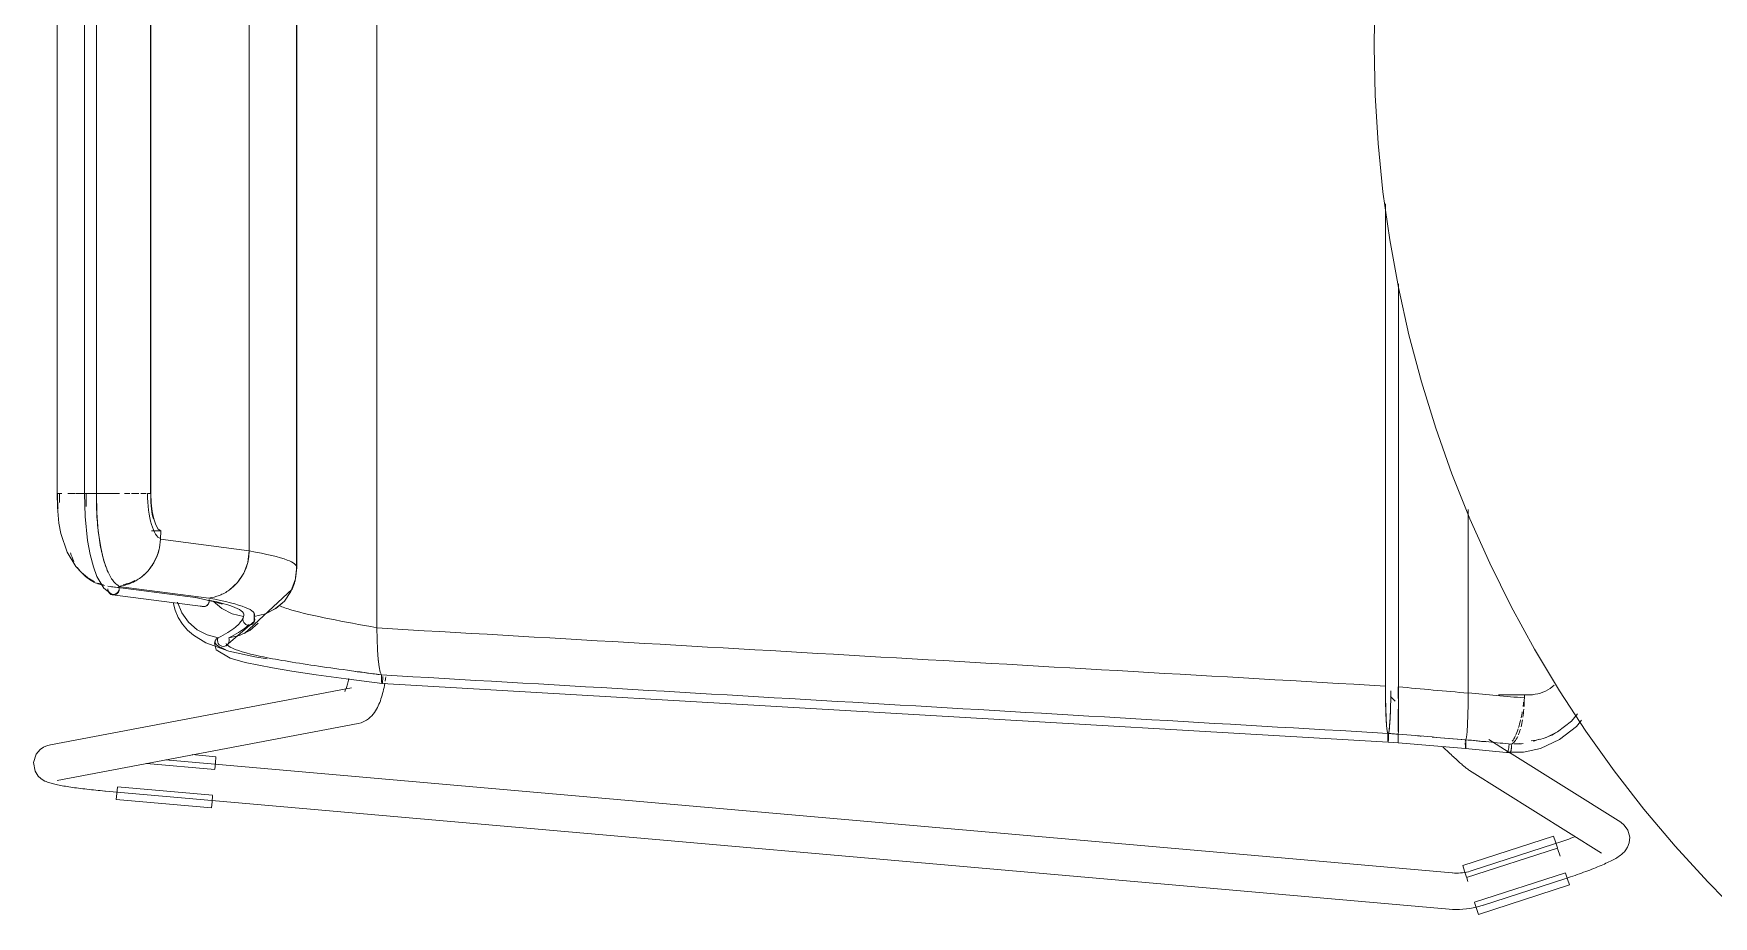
# Model space of a CAD drawing. Header units: millimetres. Extents: x 79795 to 317870, y -36033 to 97293.
# Drawn here: x 226611 to 227165, y 30772 to 31064 of the extents above; entities that cross this region are included whole.
import ezdxf

# ---------------------------------------------------------------- set-up
doc = ezdxf.new("R2010")
doc.units = ezdxf.units.MM
doc.header["$MEASUREMENT"] = 0
doc.layers.add('I-FURN', color=8, linetype='CONTINUOUS', lineweight=9)

msp = doc.modelspace()

# ---------------------------------------------------------------- linework, layer by layer
at = {"layer": 'I-FURN'}
for p, q in [((226724.22, 31251.03), (226724.22, 30867.63)), ((226724.22, 30867.63), (226724.22, 31251.03)), ((226697.72, 31231.72), (226697.72, 30886.93)), ((226697.72, 30886.93), (226697.72, 31231.72)), ((226682.12, 31225.68), (226682.12, 30892.97)), ((226682.12, 30892.97), (226682.12, 31225.68)), ((226618.75, 31206.75), (226618.75, 30911.9)), ((226627.79, 31206.75), (226627.79, 30911.9)), ((226631.75, 30911.9), (226631.75, 31206.75)), ((226649.59, 31206.75), (226649.59, 30911.9)), ((226649.65, 30911.9), (226649.65, 31206.75)), ((226697.87, 30887.47), (226697.87, 31192.27)), ((227053.35, 31067.96), (227053.26, 31059.33)), ((227053.26, 31059.33), (227053.58, 31043.33)), ((227053.58, 31043.33), (227054.54, 31027.36)), ((227054.54, 31027.36), (227056.13, 31011.44)), ((227056.13, 31011.44), (227058.37, 30995.6)), ((227056.95, 31007.47), (227056.95, 30848.38)), ((227056.95, 30848.38), (227056.95, 31007.47)), ((227058.37, 30995.6), (227061.23, 30979.86)), ((227061.23, 30979.86), (227064.72, 30964.25)), ((227061.27, 30981.11), (227061.27, 30848.11)), ((227061.27, 30848.11), (227061.27, 30981.11)), ((227064.72, 30964.25), (227068.84, 30948.78)), ((227068.84, 30948.78), (227073.56, 30933.5)), ((227073.56, 30933.5), (227078.9, 30918.42)), ((227078.9, 30918.42), (227084.83, 30903.56)), ((226618.84, 30907.38), (226618.75, 30911.9)), ((226618.75, 30911.9), (226618.92, 30911.9)), ((226620.25, 30911.9), (226618.77, 30911.9)), ((226619.35, 30902.17), (226618.84, 30907.38)), ((226624.85, 30911.9), (226622.27, 30911.9)), ((226625.01, 30911.9), (226628.03, 30911.9)), ((226628.04, 30911.9), (226625.02, 30911.9)), ((226627.94, 30904.34), (226627.79, 30911.9)), ((226627.79, 30911.9), (226627.86, 30911.9)), ((226631.75, 30911.9), (226627.79, 30911.9)), ((226627.86, 30911.9), (226628.06, 30911.9)), ((226628.06, 30911.9), (226628.36, 30911.9)), ((226628.36, 30911.9), (226628.75, 30911.9)), ((226628.75, 30911.9), (226629.21, 30911.9)), ((226629.21, 30911.9), (226629.7, 30911.9)), ((226629.7, 30911.9), (226630.2, 30911.9)), ((226630.2, 30911.9), (226630.67, 30911.9)), ((226630.67, 30911.9), (226631.09, 30911.9)), ((226631.09, 30911.9), (226631.42, 30911.9)), ((226631.42, 30911.9), (226631.64, 30911.9)), ((226631.64, 30911.9), (226631.75, 30911.9)), ((226631.72, 30911.9), (226635.54, 30911.9)), ((226635.54, 30911.9), (226631.72, 30911.9)), ((226631.75, 30911.9), (226631.84, 30905.49)), ((226639.29, 30911.9), (226635.73, 30911.9)), ((226642.76, 30911.9), (226640.92, 30911.9)), ((226645.74, 30911.9), (226643.28, 30911.9)), ((226648.07, 30911.9), (226646.33, 30911.9)), ((226649.76, 30908.86), (226649.65, 30911.9)), ((226650.08, 30906.01), (226649.76, 30908.86)), ((226620.01, 30898.68), (226619.35, 30902.17)), ((226628.74, 30896.45), (226627.94, 30904.34)), ((226631.84, 30905.49), (226632.32, 30899.5)), ((226650.59, 30903.52), (226650.08, 30906.01)), ((226651.26, 30901.54), (226650.59, 30903.52)), ((226652.05, 30900.19), (226651.26, 30901.54)), ((227084.24, 30846.17), (227084.24, 30906.66)), ((227084.24, 30906.66), (227084.24, 30846.17)), ((227084.83, 30903.56), (227091.36, 30888.95)), ((226622.03, 30892.53), (226620.01, 30898.68)), ((226629.61, 30891.74), (226628.74, 30896.45)), ((226632.32, 30899.5), (226633.15, 30894.07)), ((226649.91, 30899.55), (226652.91, 30899.55)), ((226652.91, 30899.55), (226652.05, 30900.19)), ((226652.84, 30896.83), (226652.91, 30899.55)), ((226682.12, 30892.97), (226652.84, 30896.83)), ((226624.9, 30887.81), (226622.03, 30892.53)), ((226630.69, 30887.7), (226629.61, 30891.74)), ((226633.15, 30894.07), (226633.95, 30890.57)), ((226633.95, 30890.57), (226634.83, 30887.74)), ((226681.64, 30889.2), (226682.12, 30892.97)), ((226626.73, 30885.83), (226624.9, 30887.81)), ((226628.8, 30884.16), (226626.73, 30885.83)), ((226631.88, 30884.53), (226630.69, 30887.7)), ((226634.83, 30887.74), (226635.02, 30887.23)), ((226678.25, 30882.54), (226680.33, 30885.65)), ((226680.33, 30885.65), (226681.64, 30889.2)), ((226697.72, 30886.93), (226697.24, 30883.14)), ((226697.25, 30883.14), (226697.72, 30886.93)), ((226697.43, 30883.72), (226697.87, 30887.47)), ((227091.36, 30888.95), (227098.46, 30874.61)), ((226631.07, 30882.83), (226628.8, 30884.16)), ((226634.18, 30880.7), (226631.88, 30884.53)), ((226636.56, 30878.81), (226634.18, 30880.7)), ((226665.2, 30877.44), (226635.5, 30881.29)), ((226641.47, 30880.52), (226636.69, 30881.14)), ((226668.75, 30877.42), (226639.04, 30881.27)), ((226675.51, 30880.05), (226678.25, 30882.54)), ((226680.6, 30865.76), (226696.3, 30880.36)), ((226695.88, 30879.58), (226693.7, 30876.44)), ((226693.71, 30876.44), (226695.88, 30879.57)), ((226695.7, 30879.26), (226697.43, 30883.72)), ((226697.24, 30883.14), (226695.88, 30879.58)), ((226695.88, 30879.57), (226697.25, 30883.14)), ((226696.3, 30880.36), (226697.01, 30882.28)), ((226666.84, 30874.59), (226637.06, 30878.45)), ((226656.99, 30875.91), (226657.65, 30873.4)), ((226658.5, 30876.05), (226659.9, 30872.53)), ((226670.71, 30876.19), (226664.42, 30877.57)), ((226666.16, 30874.83), (226666.6, 30874.64)), ((226666.6, 30874.64), (226667.07, 30874.58)), ((226667.07, 30874.58), (226667.54, 30874.65)), ((226667.54, 30874.65), (226667.98, 30874.84)), ((226667.98, 30874.84), (226668.37, 30875.13)), ((226668.37, 30875.13), (226668.67, 30875.51)), ((226668.67, 30875.51), (226668.86, 30875.96)), ((226668.86, 30875.96), (226668.94, 30876.46)), ((226668.94, 30876.46), (226668.9, 30876.95)), ((226670.24, 30876.44), (226673.11, 30873.93)), ((226673.14, 30875.44), (226670.71, 30876.19)), ((226673.11, 30873.93), (226676.51, 30872.18)), ((226690.83, 30873.93), (226687.44, 30872.18)), ((226687.44, 30872.18), (226690.84, 30873.93)), ((226693.7, 30876.44), (226690.83, 30873.93)), ((226690.84, 30873.93), (226693.71, 30876.44)), ((227098.46, 30874.61), (227106.13, 30860.57)), ((226657.65, 30873.4), (226658.67, 30871.03)), ((226658.67, 30871.03), (226660.05, 30868.83)), ((226659.9, 30872.53), (226662.08, 30869.45)), ((226660.05, 30868.83), (226661.73, 30866.86)), ((226662.08, 30869.45), (226664.9, 30866.97)), ((226674.41, 30861.65), (226683.83, 30869.77)), ((226676.51, 30872.18), (226680.22, 30871.28)), ((226679.94, 30870.6), (226680.12, 30871.04)), ((226680.02, 30870.32), (226680.06, 30870.81)), ((226680.06, 30870.81), (226680.02, 30870.31)), ((226680.11, 30869.83), (226680.02, 30870.32)), ((226680.02, 30870.31), (226680.1, 30869.82)), ((226680.06, 30870.81), (226680.22, 30871.28)), ((226680.22, 30871.28), (226680.06, 30870.81)), ((226680.1, 30869.82), (226680.31, 30869.37)), ((226680.31, 30869.38), (226680.11, 30869.83)), ((226680.62, 30868.99), (226680.31, 30869.38)), ((226680.31, 30869.37), (226680.62, 30868.99)), ((226681.02, 30868.7), (226680.62, 30868.99)), ((226680.62, 30868.99), (226681.02, 30868.7)), ((226681.48, 30868.51), (226681.02, 30868.7)), ((226681.02, 30868.7), (226681.48, 30868.51)), ((226681.98, 30868.44), (226681.48, 30868.51)), ((226681.48, 30868.51), (226681.98, 30868.44)), ((226682.47, 30868.51), (226681.98, 30868.44)), ((226681.98, 30868.44), (226682.47, 30868.51)), ((226685.11, 30869.1), (226682.28, 30866.71)), ((226682.28, 30866.7), (226685.11, 30869.1)), ((226682.93, 30868.7), (226682.47, 30868.51)), ((226682.47, 30868.51), (226682.93, 30868.7)), ((226683.33, 30868.99), (226682.93, 30868.7)), ((226682.93, 30868.7), (226683.33, 30868.99)), ((226683.64, 30869.38), (226683.33, 30868.99)), ((226683.33, 30868.99), (226683.64, 30869.37)), ((226683.84, 30869.83), (226683.64, 30869.38)), ((226683.64, 30869.37), (226683.85, 30869.82)), ((226683.7, 30869.47), (226683.75, 30872.35)), ((226683.73, 30871.28), (226687.44, 30872.18)), ((226683.73, 30871.28), (226683.89, 30870.81)), ((226683.89, 30870.81), (226683.73, 30871.28)), ((226683.93, 30870.32), (226683.84, 30869.83)), ((226683.85, 30869.82), (226683.93, 30870.31)), ((226683.89, 30870.81), (226683.93, 30870.32)), ((226683.93, 30870.31), (226683.89, 30870.81)), ((226661.73, 30866.86), (226663.7, 30865.12)), ((226663.7, 30865.12), (226667.81, 30862.62)), ((226664.9, 30866.97), (226668.22, 30865.23)), ((226667.81, 30862.62), (226675.44, 30859.94)), ((226668.22, 30865.23), (226671.85, 30864.32)), ((226670.64, 30862.5), (226670.93, 30863.42)), ((226671.69, 30863.85), (226671.64, 30863.36)), ((226671.64, 30863.36), (226671.72, 30862.86)), ((226671.65, 30863.36), (226671.69, 30863.85)), ((226671.72, 30862.86), (226671.65, 30863.36)), ((226671.69, 30863.85), (226671.85, 30864.32)), ((226671.85, 30864.32), (226671.69, 30863.85)), ((226671.92, 30862.41), (226671.72, 30862.86)), ((226671.72, 30862.86), (226671.91, 30862.41)), ((226675.43, 30862.81), (226675.22, 30862.36)), ((226675.22, 30862.36), (226675.43, 30862.81)), ((226678.95, 30865.07), (226675.34, 30864.27)), ((226675.34, 30864.27), (226678.95, 30865.06)), ((226675.34, 30864.27), (226675.49, 30863.8)), ((226675.49, 30863.8), (226675.34, 30864.27)), ((226675.52, 30863.3), (226675.43, 30862.81)), ((226675.43, 30862.81), (226675.52, 30863.3)), ((226675.49, 30863.8), (226675.52, 30863.3)), ((226675.52, 30863.3), (226675.49, 30863.8)), ((226682.28, 30866.71), (226678.95, 30865.07)), ((226678.95, 30865.06), (226682.28, 30866.7)), ((226724.22, 30867.63), (226724.28, 30863.86)), ((226724.28, 30863.86), (226724.22, 30867.55)), ((226724.28, 30863.86), (226724.43, 30860.32)), ((226724.43, 30860.32), (226724.28, 30863.8)), ((226671.17, 30860.32), (226670.64, 30862.5)), ((226675.8, 30857.55), (226671.17, 30860.32)), ((226671.91, 30862.41), (226672.22, 30862.02)), ((226672.22, 30862.02), (226671.92, 30862.41)), ((226672.62, 30861.72), (226672.22, 30862.02)), ((226672.22, 30862.02), (226672.62, 30861.72)), ((226673.07, 30861.53), (226672.62, 30861.72)), ((226672.62, 30861.72), (226673.07, 30861.52)), ((226673.56, 30861.45), (226673.07, 30861.53)), ((226673.07, 30861.52), (226673.56, 30861.45)), ((226674.04, 30861.51), (226673.56, 30861.45)), ((226673.56, 30861.45), (226674.04, 30861.51)), ((226674.5, 30861.69), (226674.04, 30861.51)), ((226674.04, 30861.51), (226674.5, 30861.69)), ((226674.68, 30861.8), (226674.47, 30861.67)), ((226674.9, 30861.98), (226674.5, 30861.69)), ((226674.5, 30861.69), (226674.91, 30861.98)), ((226675.22, 30862.36), (226674.9, 30861.98)), ((226674.91, 30861.98), (226675.22, 30862.36)), ((226675.44, 30859.94), (226683.96, 30858.05)), ((226680.8, 30856.14), (226675.8, 30857.55)), ((226683.96, 30858.05), (226688.03, 30857.32)), ((226724.43, 30860.32), (226724.67, 30857.22)), ((226724.67, 30857.19), (226724.44, 30860.28)), ((226724.67, 30857.22), (226724.98, 30854.73)), ((226724.98, 30854.72), (226724.67, 30857.19)), ((227106.13, 30860.57), (227114.36, 30846.85)), ((226689.82, 30854.34), (226680.8, 30856.14)), ((226696.13, 30853.3), (226689.82, 30854.34)), ((226704.15, 30852.12), (226696.13, 30853.3)), ((226714.08, 30850.77), (226704.15, 30852.12)), ((226724.98, 30854.73), (226725.35, 30852.98)), ((226725.35, 30852.98), (226724.98, 30854.72)), ((226725.35, 30852.98), (226725.75, 30852.08)), ((226725.75, 30852.08), (226725.35, 30852.98)), ((226725.75, 30852.08), (226725.73, 30851.61)), ((226725.73, 30851.6), (226725.75, 30852.08)), ((226725.73, 30851.61), (226725.73, 30851.11)), ((226725.73, 30851.11), (226725.73, 30851.6)), ((226726.15, 30851.07), (226726.15, 30851.57)), ((226726.15, 30851.57), (226726.15, 30851.07)), ((226727.07, 30850.73), (226727.17, 30851.46)), ((226715.86, 30847.81), (226616.57, 30828.99)), ((226713.63, 30846.59), (226713.64, 30846.61)), ((226713.64, 30846.61), (226713.69, 30846.69)), ((226713.69, 30846.69), (226713.73, 30846.77)), ((226713.73, 30846.77), (226713.81, 30846.93)), ((226713.81, 30846.93), (226713.9, 30847.12)), ((226713.9, 30847.12), (226713.99, 30847.35)), ((226713.99, 30847.35), (226714.09, 30847.62)), ((226725.94, 30849.21), (226714.08, 30850.77)), ((226714.09, 30847.62), (226714.2, 30847.92)), ((226714.2, 30847.92), (226714.31, 30848.26)), ((226714.31, 30848.26), (226714.41, 30848.63)), ((226714.41, 30848.63), (226714.52, 30849.02)), ((226714.52, 30849.02), (226714.63, 30849.44)), ((226714.63, 30849.44), (226714.73, 30849.89)), ((226714.73, 30849.89), (226714.83, 30850.36)), ((226714.83, 30850.36), (226714.93, 30850.85)), ((226725.73, 30851.11), (226725.74, 30850.62)), ((226725.74, 30850.61), (226725.73, 30851.11)), ((226725.74, 30850.62), (226725.76, 30850.16)), ((226725.76, 30850.16), (226725.74, 30850.61)), ((226725.76, 30850.16), (226725.79, 30849.78)), ((226725.79, 30849.77), (226725.76, 30850.16)), ((226725.79, 30849.78), (226725.84, 30849.48)), ((226725.84, 30849.47), (226725.79, 30849.77)), ((226725.84, 30849.48), (226725.89, 30849.28)), ((226725.89, 30849.28), (226725.84, 30849.47)), ((226725.89, 30849.28), (226725.94, 30849.21)), ((226725.94, 30849.21), (226725.89, 30849.28)), ((226725.94, 30849.21), (226725.99, 30849.27)), ((226725.99, 30849.27), (226725.94, 30849.21)), ((226725.94, 30849.21), (227057.85, 30829.92)), ((226725.96, 30845.34), (226726.13, 30845.97)), ((226725.99, 30849.27), (226726.04, 30849.46)), ((226726.04, 30849.45), (226725.99, 30849.27)), ((226726.04, 30849.46), (226726.09, 30849.75)), ((226726.09, 30849.74), (226726.04, 30849.45)), ((226726.09, 30849.75), (226726.12, 30850.13)), ((226726.12, 30850.12), (226726.09, 30849.74)), ((226726.12, 30850.13), (226726.14, 30850.58)), ((226726.14, 30850.58), (226726.12, 30850.12)), ((226726.13, 30845.97), (226726.29, 30846.62)), ((226726.14, 30850.58), (226726.15, 30851.07)), ((226726.15, 30851.07), (226726.14, 30850.58)), ((226726.29, 30846.62), (226726.44, 30847.27)), ((226726.44, 30847.27), (226726.59, 30847.94)), ((226726.59, 30847.94), (226726.72, 30848.62)), ((226726.72, 30848.62), (226726.85, 30849.31)), ((226726.96, 30850.02), (226727.07, 30850.73)), ((227056.95, 30848.38), (227056.98, 30844.59)), ((227058.71, 30844.58), (227058.74, 30846.84)), ((227061.15, 30844.32), (227061.14, 30848.1)), ((227061.14, 30848.1), (227061.15, 30844.32)), ((227061.27, 30848.11), (227061.27, 30844.32)), ((227061.27, 30844.32), (227061.27, 30848.11)), ((227084.21, 30842.41), (227084.24, 30846.17)), ((227084.24, 30846.05), (227084.21, 30842.41)), ((227114.36, 30846.85), (227123.12, 30833.47)), ((226723.78, 30840.19), (226724.11, 30840.73)), ((226724.11, 30840.73), (226724.39, 30841.27)), ((226724.39, 30841.27), (226724.67, 30841.82)), ((226724.67, 30841.82), (226724.92, 30842.38)), ((226724.92, 30842.38), (226725.15, 30842.95)), ((226725.15, 30842.95), (226725.37, 30843.53)), ((226725.37, 30843.53), (226725.58, 30844.12)), ((226725.58, 30844.12), (226725.77, 30844.73)), ((226725.77, 30844.73), (226725.96, 30845.34)), ((227056.98, 30844.59), (227057.06, 30841.03)), ((227057.06, 30841.03), (227057.18, 30837.9)), ((227058.51, 30837.91), (227058.64, 30841.03)), ((227058.59, 30844.89), (227060.12, 30843.41)), ((227058.64, 30841.03), (227058.71, 30844.58)), ((227061.16, 30837.64), (227061.15, 30840.76)), ((227061.15, 30840.76), (227061.16, 30837.64)), ((227061.25, 30837.62), (227061.26, 30840.76)), ((227061.26, 30840.75), (227061.25, 30837.63)), ((227061.27, 30844.32), (227061.26, 30840.76)), ((227061.26, 30840.76), (227061.27, 30844.32)), ((227084.14, 30838.87), (227084.21, 30842.31)), ((227084.21, 30842.31), (227084.14, 30838.87)), ((227094.28, 30845.46), (227104.03, 30845.46)), ((227102.79, 30845.52), (227102.79, 30844.47)), ((226618.8, 30817.2), (226718.09, 30836.02)), ((226718.09, 30836.02), (226719.08, 30836.28)), ((226719.08, 30836.28), (226719.97, 30836.64)), ((226719.97, 30836.64), (226720.76, 30837.08)), ((226720.76, 30837.08), (226721.45, 30837.56)), ((226721.45, 30837.56), (226722.05, 30838.07)), ((226722.05, 30838.07), (226722.57, 30838.59)), ((226722.57, 30838.59), (226723.02, 30839.12)), ((226723.02, 30839.12), (226723.42, 30839.65)), ((226723.42, 30839.65), (226723.78, 30840.19)), ((227057.18, 30837.9), (227057.34, 30835.39)), ((227057.34, 30835.39), (227057.54, 30833.65)), ((227058.16, 30833.67), (227058.35, 30835.42)), ((227058.35, 30835.42), (227058.51, 30837.91)), ((227061.17, 30835.14), (227061.16, 30837.64)), ((227061.16, 30837.64), (227061.17, 30835.14)), ((227061.19, 30833.39), (227061.17, 30835.14)), ((227061.17, 30835.14), (227061.19, 30833.39)), ((227061.24, 30835.12), (227061.23, 30833.38)), ((227061.23, 30833.37), (227061.24, 30835.12)), ((227061.25, 30837.62), (227061.24, 30835.12)), ((227061.24, 30835.12), (227061.25, 30837.62)), ((227083.87, 30833.3), (227084.02, 30835.77)), ((227084.02, 30835.73), (227083.87, 30833.29)), ((227084.02, 30835.77), (227084.14, 30838.87)), ((227084.14, 30838.81), (227084.02, 30835.77)), ((227118.29, 30836.79), (227113.72, 30833.3)), ((227119.96, 30835.06), (227114.43, 30830.72)), ((227120.29, 30839.18), (227118.29, 30836.79)), ((227121.64, 30837.16), (227119.96, 30835.06)), ((227057.54, 30833.65), (227057.75, 30832.76)), ((227057.75, 30832.76), (227057.74, 30832.29)), ((227057.74, 30832.29), (227057.74, 30831.79)), ((227057.74, 30831.79), (227057.74, 30831.3)), ((227057.74, 30831.3), (227057.75, 30830.85)), ((227057.75, 30830.85), (227057.77, 30830.47)), ((227057.77, 30830.47), (227057.79, 30830.17)), ((227057.79, 30830.17), (227057.82, 30829.99)), ((227057.82, 30829.99), (227057.85, 30829.92)), ((227057.85, 30829.92), (227057.88, 30829.99)), ((227061.21, 30829.65), (227057.85, 30829.92)), ((227057.88, 30829.99), (227057.9, 30830.18)), ((227057.9, 30830.18), (227057.93, 30830.47)), ((227057.93, 30830.47), (227057.94, 30830.86)), ((227057.94, 30830.86), (227057.95, 30831.31)), ((227057.95, 30832.76), (227058.16, 30833.67)), ((227057.96, 30832.29), (227057.95, 30832.76)), ((227057.95, 30831.31), (227057.96, 30831.8)), ((227057.96, 30831.8), (227057.96, 30832.29)), ((227061.2, 30832.02), (227061.2, 30832.49)), ((227061.2, 30832.49), (227061.2, 30832.02)), ((227061.2, 30831.53), (227061.2, 30832.02)), ((227061.2, 30832.02), (227061.2, 30831.52)), ((227061.2, 30831.04), (227061.2, 30831.53)), ((227061.2, 30831.52), (227061.2, 30831.03)), ((227061.2, 30830.58), (227061.2, 30831.04)), ((227061.2, 30831.03), (227061.2, 30830.58)), ((227061.2, 30830.2), (227061.2, 30830.58)), ((227061.2, 30830.58), (227061.2, 30830.2)), ((227061.23, 30833.38), (227061.21, 30832.49)), ((227061.21, 30832.48), (227061.23, 30833.37)), ((227061.21, 30832.49), (227061.21, 30832.02)), ((227061.21, 30832.01), (227061.21, 30832.48)), ((227061.21, 30832.02), (227061.21, 30831.52)), ((227061.21, 30831.52), (227061.21, 30832.01)), ((227061.21, 30831.52), (227061.21, 30831.03)), ((227061.21, 30831.03), (227061.21, 30831.52)), ((227061.21, 30831.03), (227061.21, 30830.58)), ((227061.21, 30830.57), (227061.21, 30831.03)), ((227061.21, 30830.58), (227061.21, 30830.2)), ((227061.21, 30830.19), (227061.21, 30830.57)), ((227061.21, 30830.2), (227061.21, 30829.9)), ((227061.21, 30829.9), (227061.21, 30830.19)), ((227061.21, 30829.72), (227061.21, 30829.65)), ((227061.21, 30829.65), (227061.21, 30829.72)), ((227061.21, 30829.71), (227061.21, 30829.65)), ((227061.21, 30829.65), (227061.21, 30829.71)), ((227061.21, 30829.65), (227083.41, 30827.82)), ((227083.3, 30829.69), (227083.31, 30829.2)), ((227083.32, 30830.66), (227083.31, 30830.18)), ((227083.31, 30830.19), (227083.32, 30830.66)), ((227083.31, 30829.2), (227083.31, 30829.69)), ((227083.5, 30830.67), (227083.69, 30831.56)), ((227083.69, 30831.56), (227083.5, 30830.67)), ((227083.51, 30830.2), (227083.5, 30830.67)), ((227083.5, 30830.67), (227083.51, 30830.2)), ((227083.51, 30829.7), (227083.51, 30830.2)), ((227083.51, 30830.2), (227083.51, 30829.71)), ((227083.51, 30829.71), (227083.51, 30829.21)), ((227083.51, 30829.21), (227083.51, 30829.7)), ((227083.69, 30831.56), (227083.87, 30833.3)), ((227083.87, 30833.28), (227083.69, 30831.56)), ((227097.49, 30826.7), (227091.05, 30830.74)), ((227114.43, 30830.72), (227108.12, 30827.82)), ((227113.72, 30833.3), (227110.03, 30831.39)), ((227123.12, 30833.47), (227132.42, 30820.45)), ((226611.81, 30825.86), (226610.97, 30823.11)), ((226611.81, 30825.86), (226613.13, 30827.43)), ((226613.13, 30827.43), (226614.21, 30828.18)), ((226614.21, 30828.18), (226615.01, 30828.56)), ((226615.01, 30828.56), (226615.64, 30828.77)), ((226615.64, 30828.77), (226616.15, 30828.91)), ((226616.15, 30828.91), (226616.57, 30828.99)), ((227079.02, 30786.73), (226654.52, 30824.03)), ((226671.15, 30825.06), (226663.26, 30825.75)), ((226671.15, 30825.06), (226670.97, 30823.02)), ((227076.37, 30827.85), (227075.9, 30828.29)), ((227076.83, 30827.42), (227076.37, 30827.85)), ((227077.28, 30826.99), (227076.83, 30827.42)), ((227077.73, 30826.58), (227077.28, 30826.99)), ((227078.16, 30826.18), (227077.73, 30826.58)), ((227078.59, 30825.79), (227078.16, 30826.18)), ((227079, 30825.4), (227078.59, 30825.79)), ((227079.4, 30825.04), (227079, 30825.4)), ((227079.79, 30824.68), (227079.4, 30825.04)), ((227080.17, 30824.34), (227079.79, 30824.68)), ((227080.54, 30824.01), (227080.17, 30824.34)), ((227080.89, 30823.69), (227080.54, 30824.01)), ((227083.31, 30829.2), (227083.32, 30828.74)), ((227083.32, 30828.75), (227083.31, 30829.2)), ((227083.34, 30828.37), (227083.32, 30828.75)), ((227083.32, 30828.74), (227083.34, 30828.36)), ((227083.36, 30828.07), (227083.34, 30828.37)), ((227083.34, 30828.36), (227083.36, 30828.07)), ((227083.36, 30828.07), (227083.38, 30827.88)), ((227083.38, 30827.89), (227083.36, 30828.07)), ((227083.41, 30827.82), (227083.38, 30827.89)), ((227083.38, 30827.88), (227083.41, 30827.82)), ((227083.41, 30827.82), (227083.43, 30827.89)), ((227083.43, 30827.89), (227083.41, 30827.82)), ((227083.41, 30827.82), (227097.9, 30826.4)), ((227083.43, 30827.89), (227083.46, 30828.08)), ((227083.48, 30828.38), (227083.46, 30828.08)), ((227083.46, 30828.08), (227083.48, 30828.37)), ((227083.48, 30828.37), (227083.5, 30828.76)), ((227083.5, 30828.76), (227083.48, 30828.38)), ((227083.5, 30828.76), (227083.51, 30829.21)), ((227083.51, 30829.21), (227083.5, 30828.76)), ((227102.47, 30826.61), (227097.01, 30826.52)), ((227134.63, 30803.43), (227097.87, 30826.47)), ((227108.12, 30827.82), (227102.47, 30826.61)), ((226610.97, 30823.11), (226611.46, 30820.35)), ((226611.46, 30820.35), (226612.5, 30818.69)), ((226612.5, 30818.69), (226613.41, 30817.84)), ((226648.18, 30822.82), (226670.78, 30820.83)), ((226670.97, 30823.02), (226670.79, 30820.95)), ((227081.22, 30823.39), (227080.89, 30823.69)), ((227081.55, 30823.1), (227081.22, 30823.39)), ((227081.86, 30822.83), (227081.55, 30823.1)), ((227082.15, 30822.57), (227081.86, 30822.83)), ((227082.43, 30822.33), (227082.15, 30822.57)), ((227082.7, 30822.1), (227082.43, 30822.33)), ((227082.95, 30821.89), (227082.7, 30822.1)), ((227083.19, 30821.68), (227082.95, 30821.89)), ((227083.42, 30821.5), (227083.19, 30821.68)), ((227083.64, 30821.32), (227083.42, 30821.5)), ((227083.86, 30821.14), (227083.64, 30821.32)), ((227084.09, 30820.97), (227083.86, 30821.14)), ((227084.35, 30820.78), (227084.09, 30820.97)), ((227084.68, 30820.57), (227084.35, 30820.78)), ((227084.68, 30820.57), (227128.26, 30793.26)), ((227132.42, 30820.45), (227142.23, 30807.81)), ((226613.41, 30817.84), (226614.11, 30817.36)), ((226614.11, 30817.36), (226614.67, 30817.05)), ((226614.67, 30817.05), (226615.15, 30816.84)), ((226615.15, 30816.84), (226615.57, 30816.67)), ((226615.57, 30816.67), (226615.98, 30816.53)), ((226615.98, 30816.53), (226616.37, 30816.4)), ((226616.37, 30816.4), (226616.77, 30816.29)), ((226616.77, 30816.29), (226617.17, 30816.18)), ((226617.17, 30816.18), (226617.58, 30816.08)), ((226617.58, 30816.08), (226618.01, 30815.98)), ((226618.01, 30815.98), (226618.45, 30815.88)), ((226618.45, 30815.88), (226618.91, 30815.78)), ((226618.91, 30815.78), (226619.39, 30815.69)), ((226619.39, 30815.69), (226619.89, 30815.59)), ((226619.89, 30815.59), (226620.4, 30815.5)), ((226620.4, 30815.5), (226620.94, 30815.4)), ((226620.94, 30815.4), (226621.49, 30815.31)), ((226621.49, 30815.31), (226622.06, 30815.22)), ((226622.06, 30815.22), (226622.64, 30815.13)), ((226622.64, 30815.13), (226623.24, 30815.03)), ((226623.24, 30815.03), (226623.86, 30814.94)), ((226623.86, 30814.94), (226624.5, 30814.85)), ((226624.5, 30814.85), (226625.15, 30814.77)), ((226625.15, 30814.77), (226625.81, 30814.68)), ((226625.81, 30814.68), (226626.49, 30814.59)), ((226626.49, 30814.59), (226627.17, 30814.51)), ((226627.17, 30814.51), (226627.87, 30814.42)), ((226627.87, 30814.42), (226628.58, 30814.34)), ((226628.58, 30814.34), (226629.3, 30814.26)), ((226629.3, 30814.26), (226630.03, 30814.18)), ((226630.03, 30814.18), (226630.76, 30814.1)), ((226630.76, 30814.1), (226631.5, 30814.02)), ((226631.5, 30814.02), (226632.24, 30813.95)), ((226632.24, 30813.95), (226632.99, 30813.88)), ((226632.99, 30813.88), (226633.74, 30813.81)), ((226633.74, 30813.81), (226634.49, 30813.74)), ((226634.49, 30813.74), (226634.65, 30813.72)), ((226634.65, 30813.72), (227077.97, 30774.78)), ((226638.26, 30810.91), (226638.44, 30812.95)), ((226638.44, 30812.95), (226638.62, 30815.02)), ((226670.04, 30812.38), (226638.63, 30815.14)), ((226669.67, 30808.15), (226638.26, 30810.91)), ((226669.85, 30810.19), (226669.67, 30808.15)), ((226670.03, 30812.26), (226669.85, 30810.19)), ((227142.23, 30807.81), (227152.54, 30795.57)), ((227135.75, 30802.54), (227134.63, 30803.43)), ((227135.75, 30802.54), (227136.98, 30800.81)), ((227112.45, 30798.91), (227082.44, 30789.22)), ((227112.4, 30796.19), (227085.59, 30787.48)), ((227112.73, 30796.29), (227112.4, 30796.19)), ((227112.45, 30798.91), (227113.08, 30796.95)), ((227113.42, 30796.52), (227112.73, 30796.29)), ((227113.08, 30796.95), (227113.71, 30794.98)), ((227114.11, 30796.75), (227113.42, 30796.52)), ((227114.79, 30796.98), (227114.11, 30796.75)), ((227115.47, 30797.22), (227114.79, 30796.98)), ((227116.15, 30797.45), (227115.47, 30797.22)), ((227116.81, 30797.69), (227116.15, 30797.45)), ((227117.47, 30797.92), (227116.81, 30797.69)), ((227118.12, 30798.16), (227117.47, 30797.92)), ((227118.75, 30798.39), (227118.12, 30798.16)), ((227119.37, 30798.63), (227118.75, 30798.39)), ((227137.39, 30796.61), (227136.87, 30795.23)), ((227136.98, 30800.81), (227137.56, 30798.58)), ((227137.56, 30798.58), (227137.39, 30796.61)), ((227083.74, 30785.17), (227113.75, 30794.86)), ((227114.58, 30792.29), (227113.78, 30794.77)), ((227131.19, 30790.61), (227130.71, 30790.38)), ((227131.64, 30790.84), (227131.19, 30790.61)), ((227132.08, 30791.07), (227131.64, 30790.84)), ((227132.51, 30791.3), (227132.08, 30791.07)), ((227132.92, 30791.53), (227132.51, 30791.3)), ((227133.32, 30791.76), (227132.92, 30791.53)), ((227133.71, 30792), (227133.32, 30791.76)), ((227134.1, 30792.26), (227133.71, 30792)), ((227134.49, 30792.54), (227134.1, 30792.26)), ((227134.89, 30792.85), (227134.49, 30792.54)), ((227135.32, 30793.22), (227134.89, 30792.85)), ((227135.78, 30793.68), (227135.32, 30793.22)), ((227136.3, 30794.31), (227135.78, 30793.68)), ((227136.87, 30795.23), (227136.3, 30794.31)), ((227152.54, 30795.57), (227163.32, 30783.76)), ((227079.05, 30786.73), (227079.02, 30786.73)), ((227079.71, 30786.68), (227079.05, 30786.73)), ((227080.37, 30786.67), (227079.71, 30786.68)), ((227081.04, 30786.68), (227080.37, 30786.67)), ((227081.7, 30786.71), (227081.04, 30786.68)), ((227082.36, 30786.77), (227081.7, 30786.71)), ((227083.01, 30786.86), (227082.36, 30786.77)), ((227083.07, 30787.27), (227082.44, 30789.22)), ((227083.66, 30786.98), (227083.01, 30786.86)), ((227083.71, 30785.29), (227083.07, 30787.27)), ((227084.31, 30787.12), (227083.66, 30786.98)), ((227084.15, 30783.91), (227083.78, 30785.08)), ((227084.95, 30787.28), (227084.31, 30787.12)), ((227085.59, 30787.48), (227084.95, 30787.28)), ((227116.36, 30786.79), (227086.35, 30777.11)), ((227116.39, 30786.68), (227117.03, 30784.7)), ((227117.3, 30785.17), (227116.56, 30784.92)), ((227118.04, 30785.41), (227117.3, 30785.17)), ((227118.77, 30785.66), (227118.04, 30785.41)), ((227119.5, 30785.91), (227118.77, 30785.66)), ((227120.22, 30786.17), (227119.5, 30785.91)), ((227120.94, 30786.42), (227120.22, 30786.17)), ((227121.64, 30786.67), (227120.94, 30786.42)), ((227122.34, 30786.93), (227121.64, 30786.67)), ((227123.03, 30787.18), (227122.34, 30786.93)), ((227123.71, 30787.44), (227123.03, 30787.18)), ((227124.38, 30787.69), (227123.71, 30787.44)), ((227125.03, 30787.95), (227124.38, 30787.69)), ((227125.67, 30788.2), (227125.03, 30787.95)), ((227126.29, 30788.45), (227125.67, 30788.2)), ((227126.91, 30788.7), (227126.29, 30788.45)), ((227127.5, 30788.94), (227126.91, 30788.7)), ((227128.08, 30789.19), (227127.5, 30788.94)), ((227128.64, 30789.43), (227128.08, 30789.19)), ((227129.19, 30789.67), (227128.64, 30789.43)), ((227129.71, 30789.91), (227129.19, 30789.67)), ((227130.22, 30790.15), (227129.71, 30789.91)), ((227130.71, 30790.38), (227130.22, 30790.15)), ((227117.66, 30782.75), (227087.66, 30773.06)), ((227089.29, 30776.06), (227116.11, 30784.77)), ((227116.56, 30784.92), (227116.11, 30784.77)), ((227117.03, 30784.7), (227117.66, 30782.75)), ((227163.32, 30783.76), (227174.58, 30772.38)), ((227077.97, 30774.78), (227079.11, 30774.7)), ((227079.11, 30774.7), (227080.25, 30774.67)), ((227080.25, 30774.67), (227081.4, 30774.68)), ((227081.4, 30774.68), (227082.54, 30774.74)), ((227082.54, 30774.74), (227083.67, 30774.85)), ((227083.67, 30774.85), (227084.8, 30775)), ((227084.8, 30775), (227085.93, 30775.19)), ((227085.93, 30775.19), (227087.05, 30775.43)), ((227087.03, 30775.02), (227086.39, 30776.99)), ((227087.66, 30773.06), (227087.03, 30775.02)), ((227087.05, 30775.43), (227088.15, 30775.72)), ((227088.15, 30775.72), (227089.25, 30776.05)), ((227089.25, 30776.05), (227089.29, 30776.06))]:
    msp.add_line(p, q, dxfattribs=at)
for centre, major_axis, ratio, start_param, end_param in [((226623.03, 30911.9), (0, -12.4), 0.287441, 4.719526, 4.950404), ((226634.5, 30911.9), (15.75, 0), 0.000004, 5.8107, 5.99294), ((226667.05, 30893.1), (0, -15.78), 0.955139, 0.595876, 1.562553), ((226667.05, 30893.1), (0, -15.78), 0.955139, 0.354206, 0.595753), ((226667.07, 30876.54), (0, -1.96), 0.955139, 5.775592, 8.064923), ((226667.05, 30893.1), (0, -15.78), 0.955139, 0.112537, 0.354036)]:
    msp.add_ellipse(centre, major_axis=major_axis, ratio=ratio, start_param=start_param, end_param=end_param, dxfattribs=at)
for points in [[(226619.06, 30906.93), (226618.92, 30908.48), (226618.84, 30910.12), (226618.85, 30911.8)], [(226628.34, 30907.64), (226628.3, 30909.02), (226628.3, 30910.41), (226628.32, 30911.81)], [(226652.83, 30897.08), (226651.72, 30897.33), (226649.55, 30900.72), (226648.59, 30908.11), (226648.53, 30911.9)], [(226649.59, 30911.9), (226649.59, 30911.87), (226649.59, 30911.84), (226649.59, 30911.8)], [(226649.6, 30911.06), (226649.66, 30908.28), (226649.93, 30905.14), (226650.54, 30903.52)], [(226639.04, 30881.27), (226640.28, 30881.42), (226642.66, 30882), (226646, 30883.76), (226648.84, 30886.29), (226651.03, 30889.43), (226652.44, 30893.04), (226652.8, 30895.54), (226652.84, 30896.83)], [(226623.2, 30892.3), (226623.46, 30891.34), (226623.81, 30890.41), (226624.23, 30889.52)], [(226697.72, 30886.93), (226697.82, 30887.11), (226697.87, 30887.29), (226697.87, 30887.47)], [(226634.09, 30881.75), (226633.43, 30881.91), (226632.79, 30882.11), (226632.15, 30882.35)], [(226639.2, 30881), (226639.21, 30880.92), (226639.23, 30880.76), (226639.23, 30880.59), (226639.23, 30880.51)], [(226644.42, 30883.17), (226643.2, 30882.52), (226641.88, 30882.13), (226640.55, 30881.81)], [(226668.75, 30877.42), (226674.25, 30876.4), (226682.31, 30874.35), (226684.28, 30872.31), (226683.73, 30871.28)], [(226890.46, 30857.96), (226835, 30861.16), (226779.58, 30864.35), (226724.22, 30867.55)], [(227056.95, 30848.38), (227001.43, 30851.57), (226945.92, 30854.77), (226890.46, 30857.96)], [(226716.58, 30853.25), (226719.61, 30852.87), (226722.68, 30852.48), (226725.74, 30852.09)], [(227057.75, 30832.76), (227002.34, 30835.98), (226891.58, 30842.42), (226780.99, 30848.86), (226725.75, 30852.08)], [(227072.76, 30847.08), (227068.93, 30847.42), (227065.1, 30847.77), (227061.27, 30848.11)], [(227084.24, 30846.05), (227080.42, 30846.39), (227076.59, 30846.74), (227072.76, 30847.08)], [(227084.24, 30846.17), (227087.37, 30845.86), (227093.62, 30845.27), (227099.76, 30844.73), (227102.79, 30844.47)], [(227102.62, 30840.75), (227102.55, 30839.85), (227102.45, 30838.97), (227102.32, 30838.12)], [(227102.37, 30841.63), (227102.44, 30842.1), (227102.49, 30842.58), (227102.54, 30843.06)], [(227102.79, 30844.47), (227102.78, 30843.52), (227102.75, 30842.59), (227102.69, 30841.68)], [(227104.31, 30845.46), (227103.8, 30845.45), (227103.3, 30845.47), (227102.79, 30845.52)], [(227100.88, 30834.69), (227101.13, 30835.49), (227101.35, 30836.36), (227101.57, 30837.28)], [(227102.19, 30837.26), (227102.04, 30836.42), (227101.88, 30835.62), (227101.69, 30834.88)], [(227101.72, 30837.94), (227101.86, 30838.59), (227102, 30839.25), (227102.12, 30839.93)], [(227057.75, 30832.76), (227058.33, 30832.71), (227059.48, 30832.62), (227060.64, 30832.53), (227061.21, 30832.49)], [(227057.95, 30832.76), (227057.96, 30832.17), (227057.96, 30830.66), (227057.89, 30829.92), (227057.85, 30829.92)], [(227057.95, 30832.76), (227058.49, 30832.72), (227059.57, 30832.63), (227060.66, 30832.54), (227061.2, 30832.49)], [(227083.5, 30830.67), (227079.79, 30830.97), (227072.37, 30831.58), (227064.93, 30832.18), (227061.21, 30832.48)], [(227068.75, 30831.87), (227068.34, 30831.9), (227067.93, 30831.93), (227067.52, 30831.97)], [(227083.32, 30830.66), (227079.67, 30830.96), (227076.02, 30831.26), (227072.37, 30831.57)], [(227083.32, 30830.66), (227085.69, 30830.42), (227088.05, 30830.19), (227090.4, 30829.95)], [(227083.5, 30830.67), (227086.03, 30830.43), (227091.06, 30829.95), (227096.01, 30829.47), (227098.46, 30829.23)], [(227097.15, 30826.58), (227097.2, 30826.62), (227097.29, 30826.74), (227097.42, 30827.04), (227097.54, 30827.43), (227097.63, 30827.88), (227097.7, 30828.37), (227097.73, 30828.87), (227097.73, 30829.19), (227097.72, 30829.34)], [(227100.62, 30831.78), (227100.3, 30831.09), (227099.6, 30829.94), (227098.85, 30829.38), (227098.46, 30829.23)], [(227098.81, 30830.24), (227099.13, 30830.65), (227099.46, 30831.17), (227099.77, 30831.81)], [(227099.29, 30829.27), (227099.94, 30829.28), (227100.59, 30829.32), (227101.23, 30829.38)], [(227099.88, 30832.06), (227100.18, 30832.7), (227100.45, 30833.44), (227100.72, 30834.26)], [(227102.45, 30829.41), (227101.64, 30829.32), (227100.81, 30829.31), (227099.99, 30829.32)], [(227101.51, 30834.21), (227101.3, 30833.48), (227101.07, 30832.85), (227100.82, 30832.25)], [(227105.7, 30830.2), (227106.43, 30830.4), (227107.14, 30830.64), (227107.85, 30830.9)]]:
    msp.add_open_spline(points, degree=3, dxfattribs=at)
for points, knots in [([(226639.05, 30881.47), (226638.32, 30881.82), (226636.92, 30883.13), (226635.02, 30886.83), (226633.49, 30891.9), (226632.38, 30898.05), (226631.76, 30904.87), (226631.68, 30909.49), (226631.72, 30911.81)], [-1, -1, -1, -1, -0.8333333, -0.6666667, -0.5, -0.3333333, -0.1666667, -0.002131, -0.002131, -0.002131, -0.002131]), ([(226652.29, 30893.3), (226651.97, 30892.06), (226650.65, 30888.82), (226648.47, 30885.72), (226646.66, 30884.53)], [-0.8333333, -0.8333333, -0.8333333, -0.8333333, -0.6666667, -0.3720492, -0.3720492, -0.3720492, -0.3720492]), ([(226697.87, 30887.47), (226697.87, 30888.3), (226695.49, 30890.13), (226687.85, 30891.96), (226682.12, 30892.97)], [0.0892846, 0.0892846, 0.0892846, 0.0892846, 0.5, 1, 1, 1, 1]), ([(226625.37, 30887.55), (226625.65, 30887.15), (226626.69, 30885.78), (226628.85, 30883.77), (226631.7, 30882.16), (226633.64, 30881.7), (226634.41, 30881.53)], [0.434972, 0.434972, 0.434972, 0.434972, 0.5, 0.6666667, 0.8333333, 0.9407177, 0.9407177, 0.9407177, 0.9407177]), ([(226635.46, 30880.41), (226635.46, 30880.27), (226635.47, 30880.05), (226635.54, 30879.76), (226635.64, 30879.49), (226635.82, 30879.17), (226636.11, 30878.85), (226636.47, 30878.62), (226636.82, 30878.48), (226637.13, 30878.44), (226637.4, 30878.43), (226637.67, 30878.47), (226637.92, 30878.54), (226638.17, 30878.65), (226638.48, 30878.84), (226638.81, 30879.17), (226639.04, 30879.56), (226639.16, 30879.92), (226639.23, 30880.29), (226639.22, 30880.73), (226639.12, 30881.09), (226639.04, 30881.27)], [0.1111111, 0.1111111, 0.1111111, 0.1111111, 0.1666667, 0.1944444, 0.2222222, 0.2777778, 0.3333333, 0.3888889, 0.4444444, 0.4791667, 0.5138889, 0.5486111, 0.5833333, 0.6180556, 0.6527778, 0.7222222, 0.7916667, 0.8263889, 0.8611111, 0.9305556, 1, 1, 1, 1]), ([(226639.13, 30880.02), (226639.1, 30879.9), (226639, 30879.67), (226638.72, 30879.25), (226638.17, 30878.8), (226637.3, 30878.55), (226636.52, 30878.77), (226636.01, 30879.17), (226635.71, 30879.55), (226635.52, 30880.01), (226635.48, 30880.34), (226635.48, 30880.51)], [-0.8125, -0.8125, -0.8125, -0.8125, -0.765625, -0.71875, -0.625, -0.5, -0.375, -0.3125, -0.25, -0.1875, -0.125, -0.125, -0.125, -0.125]), ([(226668.84, 30876.73), (226672.55, 30875.94), (226679.04, 30874.12), (226680.77, 30872.31), (226680.22, 30871.28)], [0.1122148, 0.1122148, 0.1122148, 0.1122148, 0.5, 1, 1, 1, 1]), ([(226724.22, 30867.63), (226718.83, 30868.6), (226708.05, 30870.55), (226697.34, 30872.98), (226693.1, 30874.44), (226691.95, 30874.93)], [0, 0, 0, 0, 0.25, 0.5, 0.625, 0.625, 0.625, 0.625]), ([(226679.94, 30870.6), (226679.47, 30869.67), (226677.68, 30867.58), (226674.25, 30865.48), (226671.85, 30864.32)], [0.0974621, 0.0974621, 0.0974621, 0.0974621, 0.5, 1, 1, 1, 1]), ([(226682.04, 30868.68), (226681.74, 30868.38), (226680.15, 30866.91), (226677.75, 30865.44), (226675.34, 30864.27)], [0.3710247, 0.3710247, 0.3710247, 0.3710247, 0.5, 1, 1, 1, 1]), ([(226671.85, 30864.32), (226670.3, 30863.3), (226670.53, 30862.02), (226673.55, 30860.73), (226674.27, 30860.48)], [0, 0, 0, 0, 0.25, 0.3133981, 0.3133981, 0.3133981, 0.3133981]), ([(226674.46, 30862.44), (226674.65, 30862.04), (226676.25, 30860.61), (226684.55, 30858.18), (226702.99, 30855.13), (226718.2, 30853.09), (226725.75, 30852.08)], [0.1500588, 0.1500588, 0.1500588, 0.1500588, 0.25, 0.5, 0.75, 1, 1, 1, 1]), ([(227057.75, 30832.76), (227057.6, 30833.03), (227057.39, 30834.42), (227057.17, 30837.78), (227057.05, 30840.95), (227056.97, 30844.55), (227056.95, 30847.1), (227056.95, 30848.38)], [-1, -1, -1, -1, -0.666667, -0.5, -0.333333, -0.166667, 0, 0, 0, 0]), ([(227058.74, 30846.84), (227058.73, 30844.81), (227058.67, 30841.59), (227058.52, 30837.8), (227058.3, 30834.45), (227058.09, 30833.05), (227057.95, 30832.76)], [-0.9335619, -0.9335619, -0.9335619, -0.9335619, -0.6666667, -0.5, -0.3333333, 0, 0, 0, 0]), ([(227112.68, 30848.63), (227111.78, 30847.86), (227108.78, 30845.93), (227105.18, 30845.3), (227102.79, 30845.52)], [0.5, 0.5, 0.5, 0.5, 0.6666667, 1, 1, 1, 1]), ([(227057.85, 30829.92), (227057.83, 30829.92), (227057.8, 30830.06), (227057.77, 30830.45), (227057.75, 30830.83), (227057.74, 30831.29), (227057.74, 30831.79), (227057.74, 30832.29), (227057.74, 30832.61), (227057.75, 30832.76)], [-0.498493, -0.498493, -0.498493, -0.498493, -0.375, -0.3125, -0.25, -0.1875, -0.125, -0.0625, 0, 0, 0, 0]), ([(227113.7, 30833.3), (227112.88, 30832.79), (227110.16, 30831.21), (227107.17, 30830.61), (227105.07, 30830.33)], [-0.4024189, -0.4024189, -0.4024189, -0.4024189, -0.3333333, -0.1789981, -0.1789981, -0.1789981, -0.1789981]), ([(227098.46, 30829.23), (227098.48, 30829.09), (227098.51, 30828.81), (227098.52, 30828.38), (227098.51, 30828.01), (227098.49, 30827.72), (227098.46, 30827.45), (227098.41, 30827.2), (227098.34, 30826.97), (227098.28, 30826.78), (227098.18, 30826.58), (227098.09, 30826.48), (227098.05, 30826.45)], [0, 0, 0, 0, 0.0555556, 0.1111111, 0.1666667, 0.1944444, 0.2222222, 0.2777778, 0.3055556, 0.3333333, 0.3888889, 0.4444444, 0.4444444, 0.4444444, 0.4444444])]:
    msp.add_open_spline(points, degree=3, knots=knots, dxfattribs=at)

doc.saveas('drawing.dxf')
